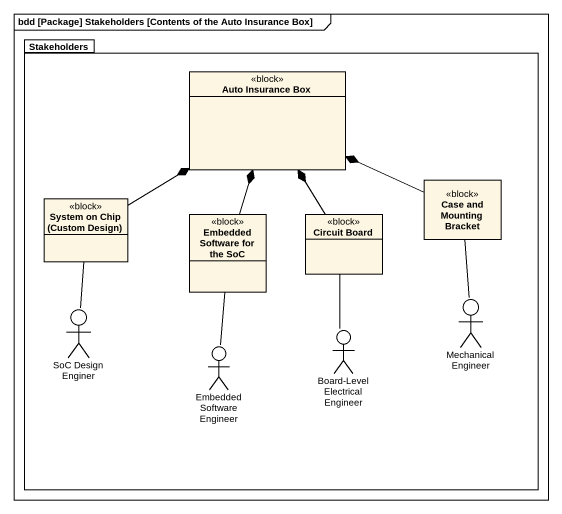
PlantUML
@startuml
mainframe bdd [Package] Stakeholders [Contents of the Auto Insurance Box]
allowmixing
hide circle
hide empty members
package Stakeholders {
  class "Auto Insurance Box" as Auto_Insurance_Box <<block>>
  class "System on Chip (Custom Design)" as System_on_Chip_Custom_Design <<block>>
  class "Case and Mounting Bracket" as Case_and_Mounting_Bracket <<block>>
  class "Embedded Software for the SoC" as Embedded_Software_for_the <<block>>
  class "Circuit Board" as Circuit_Board <<block>>
  actor "SoC Design Enginer" as SoC_Design_Enginer
  actor "Mechanical Engineer" as Mechanical_Engineer
  actor "Embedded Software Engineer" as Embedded_Software_Engineer
  actor "Board-Level Electrical Engineer" as Board_Level_Electrical
}
System_on_Chip_Custom_Design -up-* Auto_Insurance_Box
Case_and_Mounting_Bracket -left-* Auto_Insurance_Box
Embedded_Software_for_the -up-* Auto_Insurance_Box
Circuit_Board -up-* Auto_Insurance_Box
SoC_Design_Enginer -up- System_on_Chip_Custom_Design
Mechanical_Engineer -up- Case_and_Mounting_Bracket
Embedded_Software_Engineer -up- Embedded_Software_for_the
Board_Level_Electrical -up- Circuit_Board
@enduml
